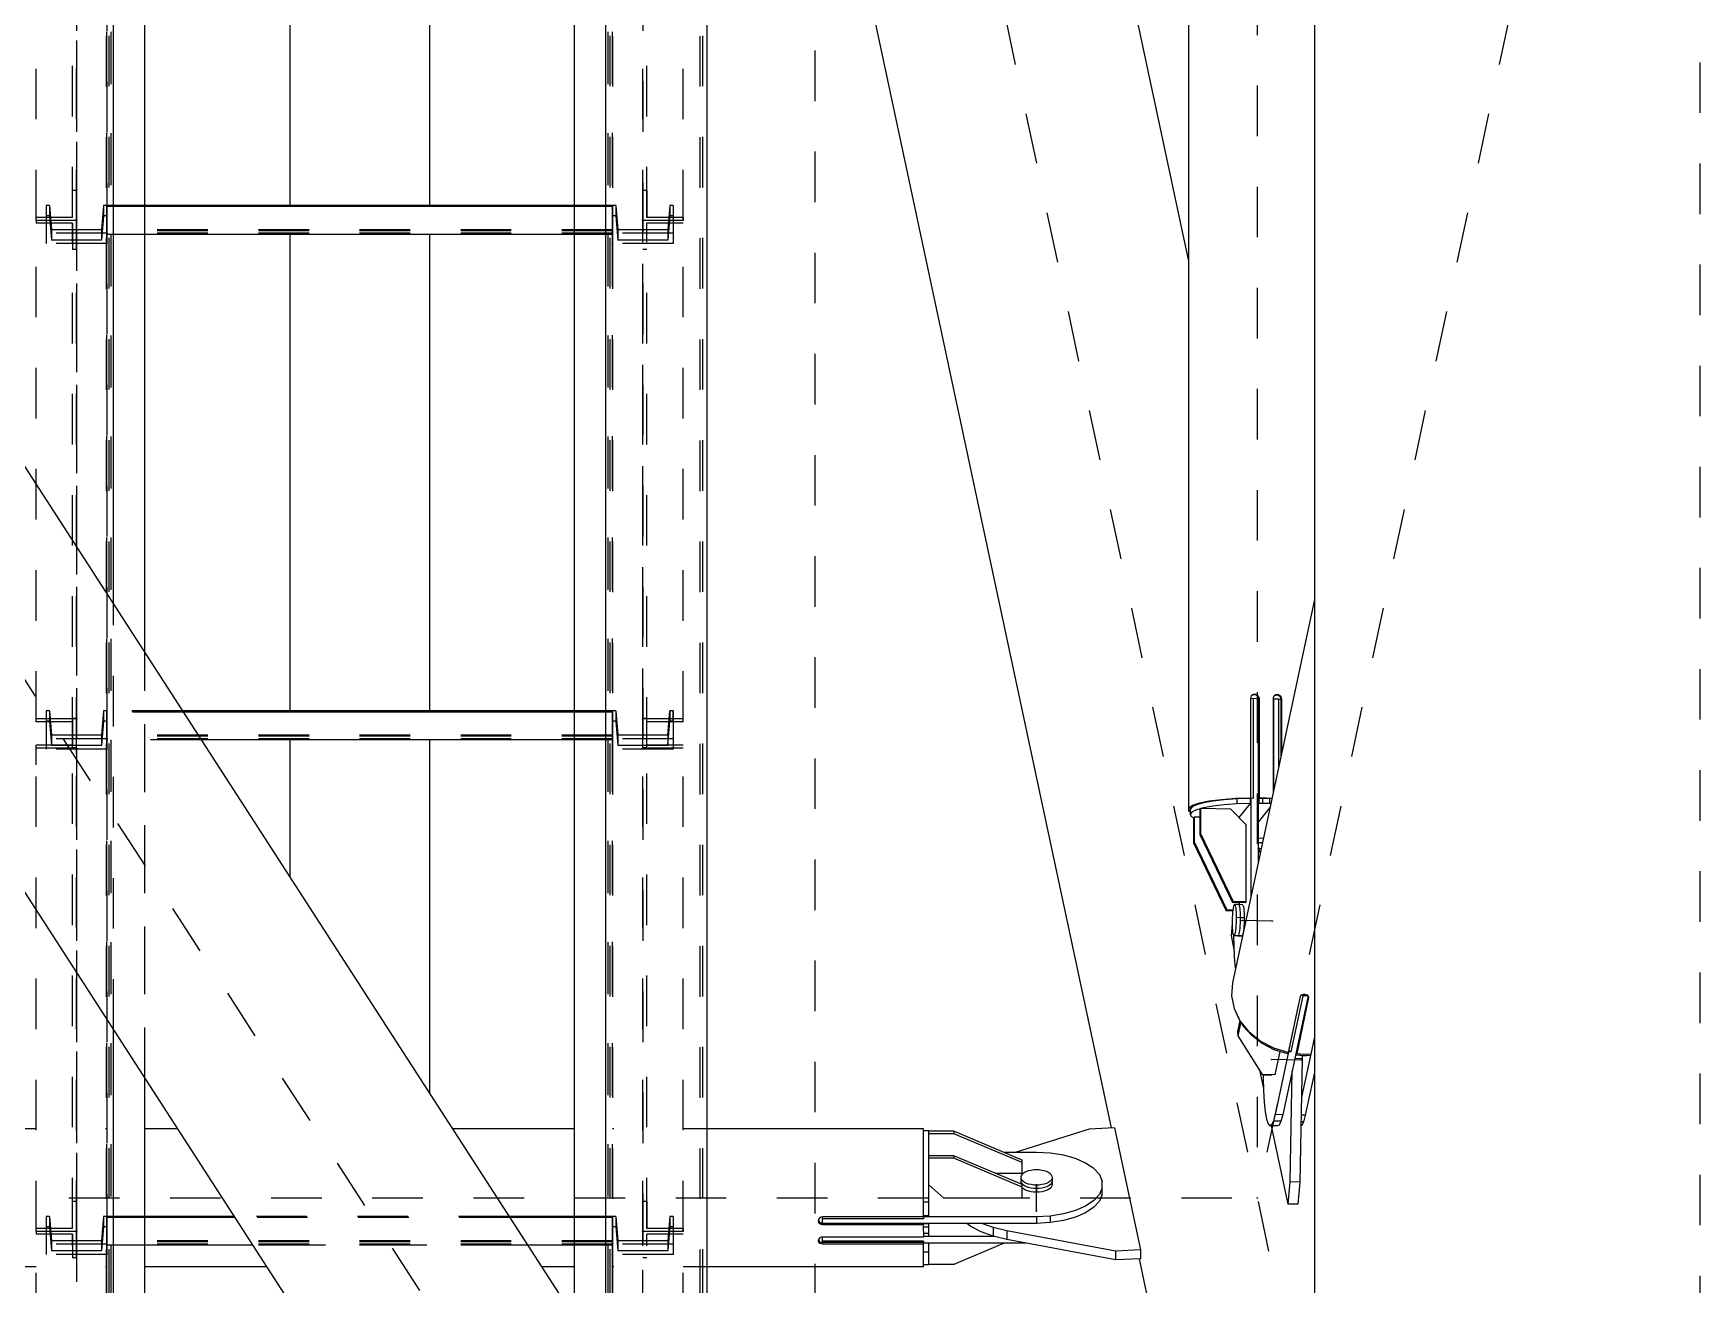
# Model space of a CAD drawing. Header units: millimetres. Extents: x 149919 to 150445, y 136651 to 136866.
# Drawn here: x 150262.218 to 150265.513, y 136811.703 to 136814.178 of the extents above; entities that cross this region are included whole.
import ezdxf

# ---------------------------------------------------------------- set-up
doc = ezdxf.new("R2010")
doc.units = ezdxf.units.MM
doc.header["$LTSCALE"] = 0.25
for name, pattern in [('CENTER', [50.8, 31.75, -6.35, 6.35, -6.35]), ('XKITLINE00', [0]), ('XKITLINE02', [4, 2, -2]), ('XKITLINE03', [6, 3, -1, 1, -1])]:
    doc.linetypes.add(name, pattern=pattern)

# ---------------------------------------------------------------- blocks, each defined once
blk = doc.blocks.new('çatıı')
at = {"color": 8, "linetype": 'CENTER'}
for p, q in [((12370, 17654.86), (12370, 16010.75)), ((12282.5, 16970.27), (12282.5, 16150.27)), ((12195, 16877.2), (12195, 15209.12)), ((11840, 16560.27), (12370, 15740.27)), ((12195, 16560.27), (12370, 15740.27)), ((12370, 16560.27), (12282.5, 16150.27)), ((12285.47, 16205.01), (12279.52, 16205.14)), ((12291.29, 16177.48), (12285.34, 16177.61)), ((11927.5, 16150.27), (12282.5, 16150.27)), ((12238.83, 16147.65), (12238.83, 16152.9))]:
    blk.add_line(p, q, dxfattribs=at)
at = {"color": 1, "linetype": 'XKITLINE03'}
for p, q in [((12049.01, 17151.1), (12049.01, 16086.72)), ((12055.02, 17151.06), (12054.99, 16090.89)), ((12154.99, 16090.89), (12154.99, 17151.06)), ((12160.99, 17151.1), (12160.99, 16086.72)), ((12049.01, 16439.16), (12049.01, 16343.59)), ((12160.99, 16343.59), (12160.99, 16439.16)), ((12049.01, 16343.59), (12049.01, 16245)), ((12160.99, 16245), (12160.99, 16343.59)), ((12055.01, 16339.02), (12055.01, 16341.06)), ((12154.99, 16340.84), (12055.01, 16340.84)), ((12154.99, 16341.06), (12154.99, 16339.02)), ((12049.01, 16239.19), (12049.01, 16143.63)), ((12055.01, 16239.04), (12055.01, 16241.08)), ((12154.99, 16240.86), (12055.01, 16240.86)), ((12154.99, 16241.08), (12154.99, 16239.04)), ((12160.99, 16143.63), (12160.99, 16239.19)), ((12049.01, 16143.63), (12049.01, 16026)), ((12160.99, 16026), (12160.99, 16143.63)), ((12055.01, 16139.06), (12055.01, 16141.1)), ((12154.99, 16140.88), (12055.01, 16140.88)), ((12154.99, 16141.1), (12154.99, 16139.06))]:
    blk.add_line(p, q, dxfattribs=at)
at = {"color": 116, "linetype": 'XKITLINE02', "true_color": 0x136734}
for p, q in [((12054.93, 16090.06), (12054.93, 17150.18)), ((12054.99, 16090.89), (12055.02, 17151.06)), ((12055, 16090.52), (12055.03, 17150.7)), ((12055.46, 16090.12), (12055.46, 17150.24)), ((12055.84, 16090.86), (12055.87, 17151.04)), ((12055.85, 16090.55), (12055.88, 17150.73)), ((12062.49, 16090.89), (12062.52, 17151.06)), ((12062.49, 16090.87), (12062.52, 17150.72)), ((12062.5, 16090.54), (12062.53, 17150.72)), ((12147.49, 16090.87), (12147.49, 17150.72)), ((12154.14, 16090.86), (12154.14, 17151.04)), ((12154.14, 16090.55), (12154.14, 17150.72)), ((12154.54, 16090.12), (12154.54, 17150.24)), ((12154.99, 16090.89), (12154.99, 17151.06)), ((12154.99, 16090.52), (12154.99, 17150.7)), ((12155.07, 16090.06), (12155.07, 17150.18)), ((12172.31, 16090.06), (12172.31, 17150.18)), ((12172.84, 16090.12), (12172.84, 17150.24)), ((12048.21, 16344.18), (12048.21, 16445.06)), ((12049.01, 16343.59), (12049.01, 16445.06)), ((12160.99, 16343.59), (12160.99, 16445.06)), ((12161.79, 16344.18), (12161.79, 16445.06)), ((12041.01, 16343.59), (12041.01, 16439.75)), ((12168.99, 16343.59), (12168.99, 16439.75)), ((12049.01, 16349.5), (12048.21, 16349.5)), ((12160.99, 16349.5), (12160.99, 16343.59)), ((12161.79, 16349.5), (12160.99, 16349.5)), ((12161.79, 16349.5), (12161.79, 16344.18)), ((12043.01, 16346.56), (12043.01, 16344.52)), ((12043.69, 16346.56), (12043.01, 16346.56)), ((12043.01, 16346.56), (12043.01, 16341.06)), ((12043.69, 16344.52), (12043.01, 16344.52)), ((12043.01, 16344.52), (12043.01, 16339.02)), ((12043.69, 16346.56), (12043.69, 16344.52)), ((12043.69, 16346.56), (12044.07, 16341.76)), ((12043.69, 16344.52), (12044.07, 16339.72)), ((12054.33, 16346.56), (12053.95, 16341.76)), ((12054.33, 16344.52), (12053.95, 16339.72)), ((12054.33, 16346.56), (12054.33, 16344.52)), ((12055.01, 16346.56), (12054.33, 16346.56)), ((12055.01, 16344.52), (12054.33, 16344.52)), ((12062.5, 16346.56), (12055.01, 16346.56)), ((12055.01, 16340.84), (12055.01, 16346.56)), ((12055.01, 16346.56), (12055.01, 16344.52)), ((12055.01, 16346.56), (12055.01, 16341.06)), ((12062.5, 16346.55), (12055.01, 16346.55)), ((12062.5, 16346.35), (12055.01, 16346.35)), ((12062.5, 16346.34), (12055.01, 16346.34)), ((12055.01, 16344.52), (12055.01, 16339.02)), ((12154.99, 16346.56), (12147.49, 16346.56)), ((12154.99, 16346.55), (12147.49, 16346.55)), ((12154.99, 16346.35), (12147.49, 16346.35)), ((12154.99, 16346.34), (12147.49, 16346.34)), ((12154.99, 16340.84), (12154.99, 16346.56)), ((12154.99, 16346.56), (12154.99, 16341.06)), ((12155.67, 16346.56), (12154.99, 16346.56)), ((12154.99, 16346.56), (12154.99, 16344.52)), ((12154.99, 16344.52), (12154.99, 16339.02)), ((12155.67, 16344.52), (12154.99, 16344.52)), ((12155.67, 16346.56), (12156.05, 16341.76)), ((12155.67, 16346.56), (12155.67, 16344.52)), ((12155.67, 16344.52), (12156.05, 16339.72)), ((12166.31, 16346.56), (12165.93, 16341.76)), ((12166.31, 16344.52), (12165.93, 16339.72)), ((12166.99, 16346.56), (12166.31, 16346.56)), ((12166.31, 16346.56), (12166.31, 16344.52)), ((12166.99, 16344.52), (12166.31, 16344.52)), ((12166.99, 16346.56), (12166.99, 16341.06)), ((12166.99, 16346.56), (12166.99, 16344.52)), ((12166.99, 16344.52), (12166.99, 16339.02)), ((12048.21, 16344.18), (12041.01, 16344.18)), ((12041.01, 16343.59), (12041.01, 16343.02)), ((12049.01, 16343.59), (12041.01, 16343.59)), ((12041.01, 16244.43), (12041.01, 16343.59)), ((12049.01, 16343.59), (12041.01, 16343.59)), ((12048.21, 16343.02), (12041.01, 16343.02)), ((12044.07, 16341.76), (12044.07, 16339.72)), ((12053.95, 16341.76), (12044.07, 16341.76)), ((12048.21, 16343.02), (12048.21, 16337.87)), ((12048.21, 16239.28), (12048.21, 16343.02)), ((12049.01, 16337.87), (12049.01, 16343.59)), ((12049.01, 16239.28), (12049.01, 16341.5)), ((12053.95, 16341.76), (12053.95, 16339.72)), ((12154.99, 16341.74), (12055.01, 16341.74)), ((12154.99, 16341.56), (12055.01, 16341.56)), ((12165.93, 16341.76), (12156.05, 16341.76)), ((12156.05, 16341.76), (12156.05, 16339.72)), ((12160.99, 16239.28), (12160.99, 16343.59)), ((12168.99, 16343.59), (12160.99, 16343.59)), ((12168.99, 16343.59), (12160.99, 16343.59)), ((12168.99, 16344.18), (12161.79, 16344.18)), ((12161.79, 16239.28), (12161.79, 16343.02)), ((12168.99, 16343.02), (12161.79, 16343.02)), ((12165.93, 16341.76), (12165.93, 16339.72)), ((12168.99, 16344.18), (12168.99, 16343.59)), ((12168.99, 16244.43), (12168.99, 16343.59)), ((12043.01, 16341.06), (12043.01, 16339.02)), ((12055.01, 16341.06), (12043.01, 16341.06)), ((12055.01, 16339.02), (12043.01, 16339.02)), ((12053.95, 16339.72), (12044.07, 16339.72)), ((12154.99, 16341.06), (12055.01, 16341.06)), ((12055.01, 16341.06), (12055.01, 16339.02)), ((12062.5, 16340.84), (12055.01, 16340.84)), ((12154.99, 16340.84), (12147.49, 16340.84)), ((12166.99, 16341.06), (12154.99, 16341.06)), ((12154.99, 16341.06), (12154.99, 16339.02)), ((12166.99, 16339.02), (12154.99, 16339.02)), ((12165.93, 16339.72), (12156.05, 16339.72)), ((12166.99, 16341.06), (12166.99, 16339.02)), ((12049.01, 16337.87), (12048.21, 16337.87)), ((12161.79, 16337.87), (12160.99, 16337.87)), ((12056.31, 16183.52), (12056.31, 16267.68)), ((12062.5, 16173.95), (12062.5, 16258.1)), ((12043.01, 16246.58), (12043.01, 16244.54)), ((12043.69, 16246.58), (12043.01, 16246.58)), ((12043.01, 16246.58), (12043.01, 16241.08)), ((12043.69, 16246.58), (12043.69, 16244.54)), ((12043.69, 16246.58), (12044.07, 16241.78)), ((12054.33, 16246.58), (12053.95, 16241.78)), ((12054.33, 16246.58), (12054.33, 16244.54)), ((12055.01, 16246.58), (12054.33, 16246.58)), ((12069.95, 16246.58), (12055.01, 16246.58)), ((12055.01, 16240.86), (12055.01, 16246.58)), ((12055.01, 16246.58), (12055.01, 16244.54)), ((12055.01, 16246.58), (12055.01, 16241.08)), ((12069.96, 16246.56), (12055.01, 16246.56)), ((12070.08, 16246.37), (12055.01, 16246.37)), ((12070.09, 16246.36), (12055.01, 16246.36)), ((12154.99, 16246.58), (12147.49, 16246.58)), ((12154.99, 16246.56), (12147.49, 16246.56)), ((12154.99, 16246.37), (12147.49, 16246.37)), ((12154.99, 16246.36), (12147.49, 16246.36)), ((12154.99, 16240.86), (12154.99, 16246.58)), ((12154.99, 16246.58), (12154.99, 16241.08)), ((12155.67, 16246.58), (12154.99, 16246.58)), ((12154.99, 16246.58), (12154.99, 16244.54)), ((12155.67, 16246.58), (12156.05, 16241.78)), ((12155.67, 16246.58), (12155.67, 16244.54)), ((12165.93, 16241.78), (12166.31, 16246.58)), ((12166.99, 16246.58), (12166.31, 16246.58)), ((12166.31, 16246.58), (12166.31, 16244.54)), ((12166.99, 16246.58), (12166.99, 16241.08)), ((12166.99, 16244.43), (12166.99, 16246.58)), ((12049.01, 16245), (12041.01, 16245)), ((12048.21, 16244.43), (12041.01, 16244.43)), ((12043.69, 16244.54), (12043.01, 16244.54)), ((12043.01, 16244.54), (12043.01, 16239.04)), ((12043.69, 16244.54), (12044.07, 16239.74)), ((12049.01, 16245.09), (12048.21, 16245.09)), ((12048.21, 16245.09), (12048.21, 16239.78)), ((12048.21, 16144.22), (12048.21, 16245.09)), ((12049.01, 16237.99), (12049.01, 16245.09)), ((12049.01, 16143.63), (12049.01, 16245.09)), ((12054.33, 16244.54), (12053.95, 16239.74)), ((12055.01, 16244.54), (12054.33, 16244.54)), ((12055.01, 16244.54), (12055.01, 16239.04)), ((12154.99, 16244.54), (12154.99, 16239.04)), ((12155.67, 16244.54), (12154.99, 16244.54)), ((12155.67, 16244.54), (12156.05, 16239.74)), ((12160.99, 16143.63), (12160.99, 16245.09)), ((12161.79, 16245.09), (12160.99, 16245.09)), ((12168.99, 16245), (12160.99, 16245)), ((12161.79, 16144.22), (12161.79, 16245.09)), ((12168.99, 16244.43), (12161.79, 16244.43)), ((12165.93, 16239.74), (12166.31, 16244.54)), ((12166.99, 16244.54), (12166.31, 16244.54)), ((12166.99, 16244.43), (12166.99, 16239.04)), ((12048.21, 16239.78), (12041.01, 16239.78)), ((12041.01, 16235.9), (12041.01, 16239.78)), ((12041.01, 16143.63), (12041.01, 16239.78)), ((12049.01, 16239.19), (12041.01, 16239.19)), ((12043.01, 16241.08), (12043.01, 16239.04)), ((12055.01, 16241.08), (12043.01, 16241.08)), ((12044.07, 16241.78), (12044.07, 16239.74)), ((12053.95, 16241.78), (12044.07, 16241.78)), ((12053.95, 16239.74), (12044.07, 16239.74)), ((12049.01, 16239.28), (12048.21, 16239.28)), ((12053.95, 16241.78), (12053.95, 16239.74)), ((12154.99, 16241.76), (12055.01, 16241.76)), ((12154.99, 16241.58), (12055.01, 16241.58)), ((12154.99, 16241.08), (12055.01, 16241.08)), ((12055.01, 16241.08), (12055.01, 16239.04)), ((12073.65, 16240.86), (12055.01, 16240.86)), ((12154.99, 16240.86), (12147.49, 16240.86)), ((12166.99, 16241.08), (12154.99, 16241.08)), ((12154.99, 16241.08), (12154.99, 16239.04)), ((12165.93, 16241.78), (12156.05, 16241.78)), ((12156.05, 16241.78), (12156.05, 16239.74)), ((12165.93, 16239.74), (12156.05, 16239.74)), ((12161.79, 16239.28), (12160.99, 16239.28)), ((12168.99, 16239.19), (12160.99, 16239.19)), ((12168.99, 16239.78), (12161.79, 16239.78)), ((12165.93, 16241.78), (12165.93, 16239.74)), ((12166.99, 16241.08), (12166.99, 16239.04)), ((12168.99, 16143.63), (12168.99, 16239.78)), ((12055.01, 16239.04), (12043.01, 16239.04)), ((12166.99, 16239.04), (12154.99, 16239.04)), ((12049.01, 16149.53), (12048.21, 16149.53)), ((12160.99, 16149.53), (12160.99, 16143.63)), ((12161.79, 16149.53), (12160.99, 16149.53)), ((12161.79, 16149.53), (12161.79, 16144.22)), ((12048.21, 16144.22), (12041.01, 16144.22)), ((12041.01, 16143.63), (12041.01, 16143.1)), ((12049.01, 16143.63), (12041.01, 16143.63)), ((12041.01, 16025.47), (12041.01, 16143.63)), ((12049.01, 16143.63), (12041.01, 16143.63)), ((12043.01, 16146.6), (12043.01, 16144.55)), ((12043.69, 16146.6), (12043.01, 16146.6)), ((12043.01, 16146.6), (12043.01, 16141.1)), ((12043.69, 16144.55), (12043.01, 16144.55)), ((12043.01, 16144.55), (12043.01, 16139.06)), ((12043.69, 16146.6), (12043.69, 16144.55)), ((12043.69, 16146.6), (12044.07, 16141.8)), ((12043.69, 16144.55), (12044.07, 16139.76)), ((12049.01, 16138.38), (12049.01, 16143.63)), ((12054.33, 16146.6), (12053.95, 16141.8)), ((12054.33, 16144.55), (12053.95, 16139.76)), ((12054.33, 16146.6), (12054.33, 16144.55)), ((12055.01, 16146.6), (12054.33, 16146.6)), ((12055.01, 16144.55), (12054.33, 16144.55)), ((12055.01, 16146.6), (12055.01, 16144.55)), ((12055.01, 16146.6), (12055.01, 16141.1)), ((12062.5, 16146.59), (12055.01, 16146.59)), ((12055.01, 16140.88), (12055.01, 16146.59)), ((12062.5, 16146.58), (12055.01, 16146.58)), ((12062.5, 16146.39), (12055.01, 16146.39)), ((12062.5, 16146.37), (12055.01, 16146.37)), ((12055.01, 16144.55), (12055.01, 16139.06)), ((12134.57, 16146.59), (12080.18, 16146.59)), ((12134.58, 16146.58), (12080.18, 16146.58)), ((12134.71, 16146.39), (12080.31, 16146.39)), ((12134.71, 16146.37), (12080.32, 16146.37)), ((12154.99, 16146.59), (12147.49, 16146.59)), ((12154.99, 16146.58), (12147.49, 16146.58)), ((12154.99, 16146.39), (12147.49, 16146.39)), ((12154.99, 16146.37), (12147.49, 16146.37)), ((12154.99, 16146.6), (12154.99, 16141.1)), ((12155.67, 16146.6), (12154.99, 16146.6)), ((12154.99, 16146.6), (12154.99, 16144.55)), ((12154.99, 16140.88), (12154.99, 16146.59)), ((12154.99, 16144.55), (12154.99, 16139.06)), ((12155.67, 16144.55), (12154.99, 16144.55)), ((12155.67, 16146.6), (12156.05, 16141.8)), ((12155.67, 16146.6), (12155.67, 16144.55)), ((12155.67, 16144.55), (12156.05, 16139.76)), ((12160.99, 16020.76), (12160.99, 16143.63)), ((12168.99, 16143.63), (12160.99, 16143.63)), ((12168.99, 16143.63), (12160.99, 16143.63)), ((12168.99, 16144.22), (12161.79, 16144.22)), ((12166.31, 16146.6), (12165.93, 16141.8)), ((12166.31, 16144.55), (12165.93, 16139.76)), ((12166.99, 16146.6), (12166.31, 16146.6)), ((12166.31, 16146.6), (12166.31, 16144.55)), ((12166.99, 16144.55), (12166.31, 16144.55)), ((12166.99, 16146.6), (12166.99, 16141.1)), ((12166.99, 16146.6), (12166.99, 16144.55)), ((12166.99, 16144.55), (12166.99, 16139.06)), ((12168.99, 16144.22), (12168.99, 16143.63)), ((12168.99, 16025.47), (12168.99, 16143.63)), ((12048.21, 16143.1), (12041.01, 16143.1)), ((12043.01, 16141.1), (12043.01, 16139.06)), ((12055.01, 16141.1), (12043.01, 16141.1)), ((12044.07, 16141.8), (12044.07, 16139.76)), ((12053.95, 16141.8), (12044.07, 16141.8)), ((12048.21, 16143.1), (12048.21, 16138.38)), ((12048.21, 16020.76), (12048.21, 16143.1)), ((12049.01, 16020.76), (12049.01, 16141.54)), ((12053.95, 16141.8), (12053.95, 16139.76)), ((12154.99, 16141.77), (12055.01, 16141.77)), ((12154.99, 16141.59), (12055.01, 16141.59)), ((12055.01, 16141.1), (12055.01, 16139.06)), ((12154.99, 16141.09), (12055.01, 16141.09)), ((12062.5, 16140.88), (12055.01, 16140.88)), ((12138.27, 16140.88), (12083.87, 16140.88)), ((12154.99, 16140.88), (12147.49, 16140.88)), ((12166.99, 16141.1), (12154.99, 16141.1)), ((12154.99, 16141.1), (12154.99, 16139.06)), ((12165.93, 16141.8), (12156.05, 16141.8)), ((12156.05, 16141.8), (12156.05, 16139.76)), ((12161.79, 16020.76), (12161.79, 16143.1)), ((12168.99, 16143.1), (12161.79, 16143.1)), ((12165.93, 16141.8), (12165.93, 16139.76)), ((12166.99, 16141.1), (12166.99, 16139.06)), ((12055.01, 16139.06), (12043.01, 16139.06)), ((12053.95, 16139.76), (12044.07, 16139.76)), ((12049.01, 16138.38), (12048.21, 16138.38)), ((12166.99, 16139.06), (12154.99, 16139.06)), ((12165.93, 16139.76), (12156.05, 16139.76)), ((12161.79, 16138.38), (12160.99, 16138.38))]:
    blk.add_line(p, q, dxfattribs=at)
at = {"color": 7, "linetype": 'XKITLINE00'}
for p, q in [((12056.31, 16267.68), (12056.31, 16537.43)), ((12062.5, 16258.1), (12062.51, 16537.43)), ((12147.49, 16126.61), (12147.49, 16537.43)), ((12153.69, 16117.02), (12153.69, 16537.43)), ((12173.69, 16090.05), (12173.69, 16537.43)), ((12147.49, 16346.56), (12062.5, 16346.56)), ((12147.49, 16346.55), (12062.5, 16346.55)), ((12147.49, 16346.35), (12062.5, 16346.35)), ((12147.49, 16346.34), (12062.5, 16346.34)), ((12147.49, 16340.84), (12062.5, 16340.84)), ((12147.49, 16246.58), (12069.95, 16246.58)), ((12147.49, 16246.56), (12069.96, 16246.56)), ((12147.49, 16246.37), (12070.08, 16246.37)), ((12147.49, 16246.36), (12070.09, 16246.36)), ((12147.49, 16240.86), (12073.65, 16240.86)), ((12056.31, 16090.05), (12056.31, 16183.52)), ((12062.5, 16090.52), (12062.5, 16173.95)), ((12080.18, 16146.59), (12062.5, 16146.59)), ((12080.18, 16146.58), (12062.5, 16146.58)), ((12080.31, 16146.39), (12062.5, 16146.39)), ((12080.32, 16146.37), (12062.5, 16146.37)), ((12147.49, 16146.59), (12134.57, 16146.59)), ((12147.49, 16146.58), (12134.58, 16146.58)), ((12147.49, 16146.39), (12134.71, 16146.39)), ((12147.49, 16146.37), (12134.71, 16146.37)), ((12083.87, 16140.88), (12062.5, 16140.88)), ((12147.49, 16140.88), (12138.27, 16140.88))]:
    blk.add_line(p, q, dxfattribs=at)
at = {"color": 8, "linetype": 'XKITLINE00'}
for p, q in [((12268.91, 16527.97), (12268.91, 16226.85)), ((12293.8, 16524.48), (12293.8, 16010.75)), ((12236.1, 16489.2), (12268.91, 16335.51)), ((12186.93, 16476.53), (12253.6, 16164.09)), ((12091.2, 16440.83), (12091.2, 16346.56)), ((12118.8, 16440.83), (12118.8, 16346.56)), ((11986.23, 16376.1), (12262.38, 15948.85)), ((11947.78, 16351.44), (12223.93, 15924.18)), ((12091.2, 16340.84), (12091.2, 16246.58)), ((12118.8, 16340.84), (12118.8, 16246.58)), ((12293.8, 16268.62), (12277.61, 16192.77)), ((12281.22, 16249.31), (12281.15, 16249.05)), ((12281.15, 16249.05), (12281.15, 16229.34)), ((12281.19, 16248.98), (12281.15, 16248.92)), ((12281.68, 16249.01), (12281.19, 16248.98)), ((12281.19, 16248.98), (12281.19, 16229.26)), ((12281.32, 16249.55), (12281.22, 16249.31)), ((12281.43, 16249.63), (12281.3, 16249.51)), ((12281.51, 16249.73), (12281.32, 16249.55)), ((12281.67, 16249.75), (12281.43, 16249.63)), ((12281.75, 16249.85), (12281.51, 16249.73)), ((12281.93, 16249.79), (12281.67, 16249.75)), ((12281.68, 16249.01), (12281.68, 16229.29)), ((12282.71, 16248.99), (12281.68, 16249.01)), ((12282.01, 16249.89), (12281.75, 16249.85)), ((12282.2, 16249.75), (12281.93, 16249.79)), ((12282.27, 16249.85), (12282.01, 16249.89)), ((12282.43, 16249.63), (12282.2, 16249.75)), ((12282.51, 16249.73), (12282.27, 16249.85)), ((12282.62, 16249.44), (12282.43, 16249.63)), ((12282.7, 16249.54), (12282.51, 16249.73)), ((12282.62, 16249.44), (12282.75, 16249.21)), ((12282.7, 16249.54), (12282.82, 16249.31)), ((12282.71, 16248.99), (12282.71, 16216.7)), ((12282.82, 16249.31), (12282.75, 16249.21)), ((12282.75, 16249.21), (12282.79, 16248.95)), ((12282.87, 16249.05), (12282.79, 16248.95)), ((12282.79, 16248.95), (12282.79, 16229.23)), ((12282.82, 16249.31), (12282.87, 16249.05)), ((12282.87, 16249.05), (12282.87, 16229.33)), ((12285.68, 16249.25), (12285.64, 16248.99)), ((12285.64, 16248.99), (12285.64, 16230.42)), ((12285.8, 16249.48), (12285.68, 16249.25)), ((12285.91, 16249.55), (12285.78, 16249.43)), ((12285.98, 16249.65), (12285.8, 16249.48)), ((12286.14, 16249.66), (12285.91, 16249.55)), ((12286.21, 16249.76), (12285.98, 16249.65)), ((12286.39, 16249.69), (12286.14, 16249.66)), ((12286.47, 16249.79), (12286.21, 16249.76)), ((12286.65, 16249.64), (12286.39, 16249.69)), ((12286.73, 16249.74), (12286.47, 16249.79)), ((12286.88, 16249.51), (12286.65, 16249.64)), ((12286.96, 16249.61), (12286.73, 16249.74)), ((12286.88, 16249.51), (12287.03, 16249.35)), ((12286.96, 16249.61), (12287.12, 16249.44)), ((12287.03, 16249.35), (12287.06, 16249.32)), ((12287.06, 16249.32), (12287.18, 16249.08)), ((12287.14, 16249.42), (12287.24, 16249.18)), ((12287.18, 16249.08), (12287.22, 16248.81)), ((12287.24, 16249.18), (12287.3, 16248.92)), ((12285.69, 16248.92), (12285.64, 16248.86)), ((12286.73, 16248.9), (12285.69, 16248.92)), ((12285.69, 16248.92), (12285.69, 16230.64)), ((12286.73, 16248.9), (12286.73, 16235.51)), ((12287.14, 16248.85), (12286.73, 16248.9)), ((12287.14, 16248.85), (12287.14, 16237.45)), ((12287.3, 16248.92), (12287.22, 16248.81)), ((12287.22, 16248.81), (12287.22, 16237.8)), ((12287.3, 16248.92), (12287.3, 16238.19)), ((12282.79, 16245.4), (12282.71, 16245.36)), ((12282.79, 16245.22), (12282.71, 16245.13)), ((12282.79, 16245.31), (12282.72, 16245.3)), ((12091.2, 16240.86), (12091.2, 16213.71)), ((12118.8, 16240.86), (12118.8, 16171)), ((12278.23, 16229.23), (12275.45, 16229.02)), ((12278.44, 16229.17), (12275.96, 16228.99)), ((12281.15, 16229.34), (12278.23, 16229.23)), ((12281.1, 16229.27), (12278.44, 16229.17)), ((12278.44, 16229.17), (12278.44, 16228.19)), ((12281.15, 16229.34), (12281.1, 16229.27)), ((12281.1, 16229.27), (12281.1, 16228.28)), ((12281.23, 16229.3), (12281.19, 16229.26)), ((12281.68, 16229.29), (12281.23, 16229.3)), ((12281.23, 16229.3), (12281.23, 16209.73)), ((12282.82, 16229.28), (12282.71, 16229.14)), ((12282.87, 16229.33), (12282.79, 16229.23)), ((12282.82, 16229.28), (12282.82, 16228.29)), ((12283.52, 16229.27), (12282.82, 16229.28)), ((12284.27, 16229.33), (12282.87, 16229.33)), ((12283.52, 16229.27), (12283.52, 16228.29)), ((12284.22, 16229.26), (12283.52, 16229.27)), ((12284.91, 16229.24), (12284.22, 16229.26)), ((12285.4, 16229.28), (12284.27, 16229.33)), ((12284.91, 16229.24), (12284.91, 16228.26)), ((12285.39, 16229.23), (12284.91, 16229.24)), ((12268.96, 16227.36), (12268.91, 16226.85)), ((12269.25, 16226.57), (12268.91, 16226.85)), ((12269.7, 16227.86), (12268.96, 16227.36)), ((12269.6, 16227.58), (12269.25, 16227.12)), ((12269.25, 16227.12), (12269.25, 16226.14)), ((12269.6, 16226.59), (12269.25, 16226.14)), ((12269.25, 16226.14), (12269.45, 16225.68)), ((12270.5, 16228), (12269.6, 16227.58)), ((12270.5, 16227.02), (12269.6, 16226.59)), ((12271.07, 16228.31), (12269.7, 16227.86)), ((12271.9, 16228.39), (12270.5, 16228)), ((12271.31, 16227.24), (12270.5, 16227.02)), ((12273.02, 16228.71), (12271.07, 16228.31)), ((12271.31, 16227.25), (12271.18, 16227.09)), ((12271.18, 16227.09), (12271.18, 16222.16)), ((12271.31, 16227.25), (12271.31, 16222.32)), ((12277.26, 16227.12), (12271.31, 16227.25)), ((12271.9, 16227.41), (12271.33, 16227.25)), ((12273.74, 16228.73), (12271.9, 16228.39)), ((12273.74, 16227.74), (12271.9, 16227.41)), ((12275.45, 16229.02), (12273.02, 16228.71)), ((12275.96, 16228.99), (12273.74, 16228.73)), ((12275.96, 16228.01), (12273.74, 16227.74)), ((12278.44, 16228.19), (12275.96, 16228.01)), ((12277.26, 16227.12), (12280.24, 16224.1)), ((12281.1, 16228.28), (12278.44, 16228.19)), ((12281.1, 16228.28), (12278.89, 16225.47)), ((12282.82, 16228.29), (12282.71, 16228.16)), ((12285.02, 16227.49), (12282.71, 16224.56)), ((12283.52, 16228.29), (12282.82, 16228.29)), ((12284.22, 16228.28), (12283.52, 16228.29)), ((12284.91, 16228.26), (12284.22, 16228.28)), ((12285.18, 16228.25), (12284.91, 16228.26)), ((12269.89, 16225.43), (12269.45, 16225.68)), ((12270.01, 16225.59), (12269.88, 16225.42)), ((12269.88, 16225.42), (12269.88, 16220.5)), ((12270.01, 16225.59), (12270.01, 16220.66)), ((12271.18, 16225.56), (12270.01, 16225.59)), ((12280.24, 16224.1), (12280.24, 16208.82)), ((12270.01, 16220.66), (12269.88, 16220.5)), ((12269.88, 16220.5), (12276.33, 16207.04)), ((12270.01, 16220.66), (12276.46, 16207.21)), ((12271.31, 16222.32), (12271.18, 16222.16)), ((12271.18, 16222.16), (12277.63, 16208.7)), ((12271.31, 16222.32), (12277.76, 16208.87)), ((12283.71, 16221.36), (12282.71, 16221.38)), ((12283.52, 16220.47), (12282.71, 16220.49)), ((12282.71, 16219.74), (12282.82, 16219.34)), ((12283.28, 16219.33), (12282.82, 16219.34)), ((12282.82, 16219.34), (12283.05, 16218.26)), ((12276.46, 16207.21), (12276.33, 16207.04)), ((12277.66, 16207.01), (12276.33, 16207.04)), ((12277.67, 16207.18), (12276.46, 16207.21)), ((12277.58, 16206.26), (12277.56, 16205.74)), ((12277.63, 16206.75), (12277.58, 16206.26)), ((12277.76, 16208.87), (12277.63, 16208.7)), ((12280.11, 16208.65), (12277.63, 16208.7)), ((12277.68, 16207.19), (12277.63, 16206.75)), ((12277.73, 16207.57), (12277.68, 16207.19)), ((12277.8, 16207.87), (12277.73, 16207.57)), ((12280.24, 16208.82), (12277.76, 16208.87)), ((12277.86, 16208.1), (12277.8, 16207.87)), ((12277.93, 16208.23), (12277.86, 16208.1)), ((12278, 16208.28), (12277.93, 16208.23)), ((12278.07, 16208.23), (12278, 16208.28)), ((12278.8, 16208.26), (12278, 16208.28)), ((12278.07, 16208.23), (12278.14, 16208.08)), ((12278.14, 16208.08), (12278.19, 16207.85)), ((12278.19, 16207.85), (12278.24, 16207.54)), ((12278.24, 16207.54), (12278.28, 16207.15)), ((12278.28, 16207.15), (12278.31, 16206.71)), ((12278.31, 16206.71), (12278.33, 16206.22)), ((12278.33, 16206.22), (12278.34, 16205.69)), ((12278.87, 16208.21), (12278.8, 16208.26)), ((12279.59, 16208.24), (12278.8, 16208.26)), ((12278.87, 16208.21), (12278.8, 16208.26)), ((12278.87, 16208.21), (12278.93, 16208.06)), ((12278.87, 16208.21), (12278.93, 16208.06)), ((12278.93, 16208.68), (12278.93, 16208.26)), ((12278.93, 16208.06), (12278.99, 16207.83)), ((12278.93, 16208.06), (12278.99, 16207.83)), ((12278.99, 16207.83), (12279.04, 16207.52)), ((12278.99, 16207.83), (12279.04, 16207.52)), ((12279.04, 16207.52), (12279.08, 16207.13)), ((12279.04, 16207.52), (12279.08, 16207.13)), ((12279.08, 16207.13), (12279.11, 16206.69)), ((12279.08, 16207.13), (12279.11, 16206.69)), ((12279.11, 16206.69), (12279.13, 16206.2)), ((12279.11, 16206.69), (12279.13, 16206.2)), ((12279.13, 16206.2), (12279.13, 16205.67)), ((12279.13, 16206.2), (12279.13, 16205.67)), ((12279.66, 16208.19), (12279.59, 16208.24)), ((12279.66, 16208.19), (12279.72, 16208.05)), ((12279.72, 16208.05), (12279.78, 16207.81)), ((12279.78, 16207.81), (12279.83, 16207.5)), ((12279.83, 16207.5), (12279.87, 16207.12)), ((12279.87, 16207.12), (12279.9, 16206.67)), ((12279.9, 16206.67), (12279.92, 16206.18)), ((12279.92, 16206.18), (12279.92, 16205.66)), ((12280.24, 16208.82), (12280.11, 16208.65)), ((12277.53, 16204.48), (12277.32, 16202.14)), ((12277.54, 16205.2), (12277.53, 16204.66)), ((12277.53, 16204.66), (12277.54, 16204.14)), ((12277.56, 16205.74), (12277.54, 16205.2)), ((12277.54, 16204.14), (12277.56, 16203.65)), ((12277.56, 16203.65), (12277.58, 16203.2)), ((12277.58, 16203.2), (12277.63, 16202.82)), ((12277.63, 16202.82), (12277.68, 16202.51)), ((12278.19, 16203.17), (12278.14, 16202.79)), ((12278.24, 16203.61), (12278.19, 16203.17)), ((12278.28, 16204.1), (12278.24, 16203.61)), ((12278.31, 16204.62), (12278.28, 16204.1)), ((12278.33, 16205.15), (12278.31, 16204.62)), ((12278.34, 16205.69), (12278.33, 16205.15)), ((12279.13, 16205.67), (12278.34, 16205.69)), ((12278.99, 16203.15), (12278.93, 16202.77)), ((12278.99, 16203.15), (12278.93, 16202.77)), ((12279.04, 16203.59), (12278.99, 16203.15)), ((12279.04, 16203.59), (12278.99, 16203.15)), ((12279.08, 16204.08), (12279.04, 16203.59)), ((12279.08, 16204.08), (12279.04, 16203.59)), ((12279.11, 16204.6), (12279.08, 16204.08)), ((12279.11, 16204.6), (12279.08, 16204.08)), ((12279.13, 16205.14), (12279.11, 16204.6)), ((12279.13, 16205.14), (12279.11, 16204.6)), ((12279.13, 16205.67), (12279.13, 16205.14)), ((12279.92, 16205.66), (12279.13, 16205.67)), ((12279.13, 16205.67), (12279.13, 16205.14)), ((12279.78, 16203.13), (12279.72, 16202.75)), ((12279.83, 16203.57), (12279.78, 16203.13)), ((12279.87, 16204.06), (12279.83, 16203.57)), ((12279.9, 16204.58), (12279.87, 16204.06)), ((12279.92, 16205.12), (12279.9, 16204.58)), ((12279.92, 16205.66), (12279.92, 16205.12)), ((12277.32, 16202.14), (12277.89, 16199.41)), ((12277.68, 16202.51), (12277.73, 16202.27)), ((12277.73, 16202.27), (12277.8, 16202.13)), ((12277.86, 16202.08), (12277.8, 16202.13)), ((12277.83, 16202.11), (12277.85, 16200.33)), ((12277.85, 16200.33), (12277.96, 16197.9)), ((12277.93, 16202.12), (12277.86, 16202.08)), ((12278.66, 16202.06), (12277.86, 16202.08)), ((12278, 16202.26), (12277.93, 16202.12)), ((12278.73, 16202.1), (12277.93, 16202.12)), ((12278.07, 16202.48), (12278, 16202.26)), ((12278.14, 16202.79), (12278.07, 16202.48)), ((12278.73, 16202.1), (12278.66, 16202.06)), ((12278.73, 16202.1), (12278.66, 16202.06)), ((12279.45, 16202.04), (12278.66, 16202.06)), ((12278.8, 16202.24), (12278.73, 16202.1)), ((12278.8, 16202.24), (12278.73, 16202.1)), ((12279.52, 16202.09), (12278.73, 16202.1)), ((12278.87, 16202.46), (12278.8, 16202.24)), ((12278.87, 16202.46), (12278.8, 16202.24)), ((12278.93, 16202.77), (12278.87, 16202.46)), ((12278.93, 16202.77), (12278.87, 16202.46)), ((12279.52, 16202.09), (12279.45, 16202.04)), ((12279.59, 16202.22), (12279.52, 16202.09)), ((12279.66, 16202.45), (12279.59, 16202.22)), ((12279.72, 16202.75), (12279.66, 16202.45)), ((12277.96, 16197.9), (12278.14, 16195.79)), ((12278.14, 16195.79), (12278.18, 16195.48)), ((12277.61, 16192.77), (12277.43, 16190.25)), ((12277.43, 16190.25), (12277.93, 16187.72)), ((12292.55, 16190.22), (12287.53, 16166.69)), ((12290.98, 16190.12), (12288.6, 16178.99)), ((12291.51, 16190.26), (12289.14, 16179.13)), ((12292.59, 16190.17), (12290.27, 16179.28)), ((12292.67, 16189.91), (12290.3, 16178.78)), ((12291.07, 16190.24), (12290.98, 16190.12)), ((12291.2, 16190.36), (12291.07, 16190.24)), ((12291.41, 16190.45), (12291.2, 16190.36)), ((12291.51, 16190.26), (12291.25, 16190.39)), ((12291.66, 16190.49), (12291.41, 16190.45)), ((12292.53, 16190.24), (12291.51, 16190.26)), ((12291.93, 16190.48), (12291.66, 16190.49)), ((12292.18, 16190.43), (12291.93, 16190.48)), ((12292.41, 16190.33), (12292.18, 16190.43)), ((12292.57, 16190.2), (12292.41, 16190.33)), ((12292.57, 16190.2), (12292.66, 16190.06)), ((12292.66, 16190.06), (12292.67, 16189.91)), ((12277.93, 16187.72), (12279.09, 16185.3)), ((12278.44, 16186.65), (12278.54, 16186.34)), ((12278.54, 16186.34), (12278.84, 16185.81)), ((12292.38, 16189.44), (12292.39, 16189.25)), ((12279.07, 16185.35), (12278.59, 16183.14)), ((12278.59, 16183.14), (12278.65, 16182.31)), ((12279.24, 16185.09), (12278.65, 16182.31)), ((12279.09, 16185.3), (12280.84, 16183.12)), ((12279.27, 16185.07), (12279.75, 16184.24)), ((12279.75, 16184.24), (12281.42, 16182.37)), ((12283.1, 16181.27), (12280.84, 16183.12)), ((12278.65, 16182.31), (12283.49, 16174.65)), ((12283.49, 16180.79), (12281.42, 16182.37)), ((12285.75, 16179.87), (12283.1, 16181.27)), ((12285.87, 16179.57), (12283.49, 16180.79)), ((12288.6, 16178.99), (12285.75, 16179.87)), ((12285.92, 16179.81), (12285.87, 16179.57)), ((12293.8, 16182.1), (12293.07, 16178.72)), ((12288.46, 16178.77), (12285.87, 16179.57)), ((12286.96, 16179.23), (12285.97, 16174.6)), ((12288.69, 16179.14), (12286.04, 16166.73)), ((12288.51, 16179.01), (12288.46, 16178.77)), ((12289.14, 16179.13), (12288.68, 16179.35)), ((12288.68, 16179.34), (12288.69, 16179.14)), ((12289.14, 16179.13), (12288.69, 16179.14)), ((12291.41, 16177.79), (12289.9, 16177.83)), ((12290.13, 16178.9), (12290.16, 16178.48)), ((12290.28, 16179.04), (12290.16, 16178.48)), ((12290.86, 16178.42), (12290.16, 16178.48)), ((12290.25, 16179.46), (12290.28, 16179.04)), ((12290.27, 16179.28), (12290.3, 16178.78)), ((12291.69, 16178.62), (12290.3, 16178.78)), ((12290.92, 16178.71), (12290.86, 16178.42)), ((12291.55, 16178.39), (12290.86, 16178.42)), ((12291.41, 16177.79), (12290.93, 16153.36)), ((12293.08, 16178.72), (12291.26, 16170.16)), ((12291.41, 16178.4), (12291.41, 16177.79)), ((12292.25, 16178.39), (12291.55, 16178.39)), ((12293.07, 16178.72), (12291.69, 16178.62)), ((12292.31, 16178.66), (12292.25, 16178.39)), ((12292.94, 16178.42), (12292.25, 16178.39)), ((12293, 16178.71), (12292.94, 16178.42)), ((12282.94, 16175.51), (12283.71, 16171.9)), ((12285.97, 16174.6), (12283.49, 16174.65)), ((12283.59, 16174.65), (12283.64, 16174.56)), ((12283.64, 16174.56), (12283.64, 16174.04)), ((12283.71, 16174.55), (12283.64, 16174.56)), ((12283.64, 16174.04), (12283.72, 16171.49)), ((12283.78, 16174.63), (12283.71, 16174.55)), ((12284.51, 16174.53), (12283.71, 16174.55)), ((12283.79, 16174.65), (12283.78, 16174.63)), ((12284.51, 16174.53), (12284.44, 16174.54)), ((12284.51, 16174.53), (12284.44, 16174.54)), ((12284.58, 16174.61), (12284.51, 16174.53)), ((12284.58, 16174.61), (12284.51, 16174.53)), ((12285.3, 16174.51), (12284.51, 16174.53)), ((12284.58, 16174.63), (12284.58, 16174.61)), ((12284.58, 16174.63), (12284.58, 16174.61)), ((12285.3, 16174.51), (12285.23, 16174.53)), ((12285.37, 16174.6), (12285.3, 16174.51)), ((12285.38, 16174.61), (12285.37, 16174.6)), ((12289.37, 16175.34), (12288.95, 16153.41)), ((12293.8, 16175.05), (12291.99, 16166.6)), ((12293.8, 16174.42), (12293.66, 16174.43)), ((12283.72, 16171.49), (12283.87, 16169.22)), ((12283.87, 16169.22), (12284.08, 16167.31)), ((12284.08, 16167.31), (12284.34, 16165.85)), ((12286.04, 16166.73), (12285.7, 16165.45)), ((12287.53, 16166.69), (12286.04, 16166.73)), ((12287.53, 16166.69), (12287.19, 16165.42)), ((12291.99, 16166.6), (12291.19, 16166.61)), ((12291.99, 16166.6), (12291.65, 16165.32)), ((12041.01, 16163.9), (11993.46, 16163.9)), ((12055, 16163.9), (12054.73, 16163.9)), ((12068.99, 16163.9), (12062.5, 16163.9)), ((12147.49, 16163.9), (12123.39, 16163.9)), ((12155.28, 16163.9), (12154.99, 16163.9)), ((12216.53, 16163.9), (12168.99, 16163.9)), ((12216.53, 16146.54), (12216.53, 16163.9)), ((12217.53, 16163.52), (12216.53, 16163.52)), ((12217.53, 16163.52), (12217.53, 16163.44)), ((12217.53, 16163.44), (12217.53, 16163.41)), ((12222.53, 16163.44), (12217.53, 16163.44)), ((12217.53, 16158.12), (12217.53, 16163.41)), ((12222.53, 16163.44), (12222.53, 16162.95)), ((12236.03, 16157.75), (12222.53, 16163.44)), ((12249.29, 16163.88), (12234.63, 16159.26)), ((12254.26, 16164.13), (12249.29, 16163.88)), ((12254.26, 16164.13), (12259.41, 16139.98)), ((12284.34, 16165.85), (12284.65, 16164.91)), ((12284.65, 16164.91), (12284.99, 16164.52)), ((12285.35, 16164.7), (12284.99, 16164.52)), ((12286.48, 16164.49), (12284.99, 16164.52)), ((12285.27, 16164.51), (12288.54, 16149.03)), ((12285.7, 16165.45), (12285.35, 16164.7)), ((12287.19, 16165.42), (12285.7, 16165.45)), ((12286.84, 16164.67), (12286.48, 16164.49)), ((12287.19, 16165.42), (12286.84, 16164.67)), ((12291.3, 16164.57), (12291.15, 16164.49)), ((12291.65, 16165.32), (12291.16, 16165.33)), ((12291.65, 16165.32), (12291.3, 16164.57)), ((12222.53, 16162.95), (12217.53, 16162.95)), ((12236.03, 16157.27), (12222.53, 16162.95)), ((12222.53, 16158.58), (12217.53, 16158.58)), ((12217.53, 16158.12), (12217.53, 16158.1)), ((12222.53, 16158.1), (12217.53, 16158.1)), ((12217.53, 16158.1), (12217.53, 16158.08)), ((12217.53, 16152.12), (12217.53, 16158.08)), ((12222.53, 16158.58), (12222.53, 16158.1)), ((12236.03, 16152.9), (12222.53, 16158.58)), ((12236.03, 16152.41), (12222.53, 16158.1)), ((12238.83, 16159.26), (12232.46, 16159.26)), ((12236.03, 16155.08), (12236.03, 16157.75)), ((12241.56, 16159.12), (12238.83, 16159.26)), ((12244.16, 16158.71), (12241.56, 16159.12)), ((12246.53, 16158.04), (12244.16, 16158.71)), ((12248.57, 16157.15), (12246.53, 16158.04)), ((12250.18, 16156.08), (12248.57, 16157.15)), ((12236.03, 16155.08), (12230.85, 16155.08)), ((12235.78, 16154.56), (12235.73, 16154.3)), ((12235.73, 16154.3), (12235.78, 16154.04)), ((12235.73, 16154.3), (12235.73, 16153.6)), ((12235.73, 16153.6), (12235.73, 16153.03)), ((12235.73, 16153.6), (12235.78, 16153.34)), ((12235.73, 16153.6), (12235.78, 16153.34)), ((12235.92, 16154.81), (12235.78, 16154.56)), ((12235.78, 16154.04), (12235.92, 16153.78)), ((12236.15, 16155.05), (12235.92, 16154.81)), ((12235.92, 16153.78), (12236.15, 16153.54)), ((12236.46, 16155.26), (12236.15, 16155.05)), ((12236.46, 16153.33), (12236.15, 16153.54)), ((12236.84, 16155.45), (12236.46, 16155.26)), ((12237.28, 16155.6), (12236.84, 16155.45)), ((12237.77, 16155.71), (12237.28, 16155.6)), ((12238.3, 16155.78), (12237.77, 16155.71)), ((12238.83, 16155.8), (12238.3, 16155.78)), ((12239.37, 16155.78), (12238.83, 16155.8)), ((12239.89, 16155.71), (12239.37, 16155.78)), ((12240.38, 16155.6), (12239.89, 16155.71)), ((12240.83, 16155.45), (12240.38, 16155.6)), ((12241.21, 16155.26), (12240.83, 16155.45)), ((12241.52, 16155.05), (12241.21, 16155.26)), ((12241.52, 16153.54), (12241.21, 16153.33)), ((12241.52, 16155.05), (12241.75, 16154.81)), ((12241.75, 16153.78), (12241.52, 16153.54)), ((12241.75, 16154.81), (12241.89, 16154.56)), ((12241.89, 16154.04), (12241.75, 16153.78)), ((12241.89, 16154.56), (12241.93, 16154.3)), ((12241.93, 16154.3), (12241.89, 16154.04)), ((12241.93, 16153.6), (12241.89, 16153.34)), ((12241.93, 16153.6), (12241.89, 16153.34)), ((12241.93, 16154.3), (12241.93, 16153.6)), ((12241.93, 16153.6), (12241.93, 16152.9)), ((12250.18, 16156.08), (12251.29, 16154.86)), ((12251.29, 16154.86), (12251.86, 16153.56)), ((12251.86, 16150.92), (12251.86, 16153.56)), ((12288.95, 16153.41), (12288.54, 16149.03)), ((12290.93, 16153.36), (12288.95, 16153.41)), ((12220.53, 16150.23), (12217.53, 16152.85)), ((12217.53, 16146.73), (12217.53, 16152.12)), ((12236.03, 16150.23), (12220.53, 16150.23)), ((12235.78, 16153.34), (12235.92, 16153.08)), ((12235.78, 16153.34), (12235.92, 16153.08)), ((12235.92, 16153.08), (12236.15, 16152.84)), ((12235.92, 16153.08), (12236.15, 16152.84)), ((12236.03, 16150.23), (12236.03, 16152.9)), ((12236.03, 16152.27), (12236.15, 16152.15)), ((12236.46, 16152.63), (12236.15, 16152.84)), ((12236.46, 16152.63), (12236.15, 16152.84)), ((12236.46, 16151.93), (12236.15, 16152.15)), ((12236.84, 16153.14), (12236.46, 16153.33)), ((12236.84, 16152.44), (12236.46, 16152.63)), ((12236.84, 16152.44), (12236.46, 16152.63)), ((12236.84, 16151.74), (12236.46, 16151.93)), ((12237.28, 16152.99), (12236.84, 16153.14)), ((12237.28, 16152.29), (12236.84, 16152.44)), ((12237.28, 16152.29), (12236.84, 16152.44)), ((12237.28, 16151.59), (12236.84, 16151.74)), ((12237.77, 16152.88), (12237.28, 16152.99)), ((12237.77, 16152.18), (12237.28, 16152.29)), ((12237.77, 16152.18), (12237.28, 16152.29)), ((12237.77, 16151.48), (12237.28, 16151.59)), ((12238.3, 16152.81), (12237.77, 16152.88)), ((12238.3, 16152.12), (12237.77, 16152.18)), ((12238.3, 16152.12), (12237.77, 16152.18)), ((12238.3, 16151.42), (12237.77, 16151.48)), ((12238.83, 16152.79), (12238.3, 16152.81)), ((12238.83, 16152.09), (12238.3, 16152.12)), ((12238.83, 16152.09), (12238.3, 16152.12)), ((12238.83, 16151.39), (12238.3, 16151.42)), ((12239.37, 16152.81), (12238.83, 16152.79)), ((12238.83, 16152.79), (12238.83, 16152.09)), ((12239.37, 16152.12), (12238.83, 16152.09)), ((12239.37, 16152.12), (12238.83, 16152.09)), ((12238.83, 16152.09), (12238.83, 16151.39)), ((12239.37, 16151.42), (12238.83, 16151.39)), ((12239.89, 16152.88), (12239.37, 16152.81)), ((12239.89, 16152.18), (12239.37, 16152.12)), ((12239.89, 16152.18), (12239.37, 16152.12)), ((12239.89, 16151.48), (12239.37, 16151.42)), ((12240.38, 16152.99), (12239.89, 16152.88)), ((12240.38, 16152.29), (12239.89, 16152.18)), ((12240.38, 16152.29), (12239.89, 16152.18)), ((12240.38, 16151.59), (12239.89, 16151.48)), ((12240.83, 16153.14), (12240.38, 16152.99)), ((12240.83, 16152.44), (12240.38, 16152.29)), ((12240.83, 16152.44), (12240.38, 16152.29)), ((12240.83, 16151.74), (12240.38, 16151.59)), ((12241.21, 16153.33), (12240.83, 16153.14)), ((12241.21, 16152.63), (12240.83, 16152.44)), ((12241.21, 16152.63), (12240.83, 16152.44)), ((12241.21, 16151.93), (12240.83, 16151.74)), ((12241.52, 16152.84), (12241.21, 16152.63)), ((12241.52, 16152.84), (12241.21, 16152.63)), ((12241.52, 16152.15), (12241.21, 16151.93)), ((12241.75, 16153.08), (12241.52, 16152.84)), ((12241.75, 16153.08), (12241.52, 16152.84)), ((12241.75, 16152.38), (12241.52, 16152.15)), ((12241.89, 16153.34), (12241.75, 16153.08)), ((12241.89, 16153.34), (12241.75, 16153.08)), ((12241.89, 16152.64), (12241.75, 16152.38)), ((12241.93, 16152.9), (12241.89, 16152.64)), ((12251.29, 16150.93), (12250.18, 16149.72)), ((12251.86, 16152.23), (12251.29, 16150.93)), ((12251.86, 16150.92), (12251.29, 16149.62)), ((12290.93, 16153.36), (12290.52, 16148.99)), ((12217.53, 16149.41), (12216.53, 16149.41)), ((12244.16, 16147.09), (12241.56, 16146.68)), ((12246.53, 16147.75), (12244.16, 16147.09)), ((12248.57, 16148.64), (12246.53, 16147.75)), ((12248.57, 16147.33), (12246.53, 16146.44)), ((12250.18, 16149.72), (12248.57, 16148.64)), ((12250.18, 16148.41), (12248.57, 16147.33)), ((12251.29, 16149.62), (12250.18, 16148.41)), ((12290.52, 16148.99), (12288.54, 16149.03)), ((12195.73, 16145.98), (12195.68, 16145.74)), ((12195.68, 16145.74), (12195.73, 16145.49)), ((12195.71, 16145.88), (12195.73, 16145.79)), ((12195.85, 16146.2), (12195.73, 16145.98)), ((12195.73, 16145.79), (12195.85, 16145.57)), ((12195.73, 16145.49), (12195.85, 16145.27)), ((12196.03, 16146.38), (12195.85, 16146.2)), ((12196.03, 16145.39), (12195.85, 16145.57)), ((12196.03, 16145.1), (12195.85, 16145.27)), ((12196.27, 16146.47), (12196.03, 16146.38)), ((12196.27, 16145.28), (12196.03, 16145.39)), ((12196.27, 16144.99), (12196.03, 16145.1)), ((12196.53, 16146.54), (12196.27, 16146.47)), ((12196.27, 16145.28), (12196.27, 16144.99)), ((12196.53, 16145.24), (12196.27, 16145.28)), ((12196.53, 16144.95), (12196.27, 16144.99)), ((12216.53, 16146.54), (12196.53, 16146.54)), ((12196.53, 16145.23), (12196.53, 16146.54)), ((12216.53, 16146.14), (12196.53, 16146.14)), ((12196.53, 16145.23), (12196.53, 16144.95)), ((12238.83, 16145.23), (12196.53, 16145.23)), ((12216.53, 16144.95), (12196.53, 16144.95)), ((12217.53, 16146.73), (12216.53, 16146.73)), ((12216.53, 16146.54), (12216.53, 16146.14)), ((12238.83, 16146.54), (12216.53, 16146.54)), ((12216.53, 16143.65), (12216.53, 16145.23)), ((12216.53, 16145.23), (12216.53, 16145.1)), ((12217.53, 16145.1), (12216.53, 16145.1)), ((12217.53, 16144.46), (12216.53, 16144.46)), ((12216.53, 16143.65), (12216.53, 16142.5)), ((12217.53, 16143.84), (12217.53, 16145.23)), ((12217.53, 16142.65), (12217.53, 16143.84)), ((12225.88, 16144.6), (12225.07, 16145.23)), ((12227.9, 16143.53), (12225.88, 16144.6)), ((12230.28, 16142.66), (12227.9, 16143.53)), ((12230.28, 16144.41), (12228.05, 16145.23)), ((12230.28, 16144.41), (12230.28, 16142.66)), ((12232.95, 16143.77), (12230.28, 16144.41)), ((12232.95, 16143.77), (12232.95, 16142.02)), ((12254.44, 16139.73), (12232.95, 16143.77)), ((12241.56, 16146.68), (12238.83, 16146.54)), ((12238.83, 16146.54), (12238.83, 16145.23)), ((12241.56, 16145.37), (12238.83, 16145.23)), ((12241.56, 16146.68), (12241.56, 16145.37)), ((12244.16, 16145.78), (12241.56, 16145.37)), ((12246.53, 16146.44), (12244.16, 16145.78)), ((12195.73, 16142.02), (12195.68, 16141.8)), ((12195.68, 16141.8), (12195.73, 16141.59)), ((12195.71, 16141.95), (12195.73, 16141.88)), ((12195.85, 16142.21), (12195.73, 16142.02)), ((12195.73, 16141.88), (12195.85, 16141.69)), ((12195.73, 16141.59), (12195.85, 16141.39)), ((12196.03, 16142.37), (12195.85, 16142.21)), ((12196, 16141.56), (12195.85, 16141.69)), ((12196.03, 16141.24), (12195.85, 16141.39)), ((12196.03, 16141.54), (12196, 16141.56)), ((12196.27, 16142.47), (12196.03, 16142.37)), ((12196.27, 16141.45), (12196.03, 16141.54)), ((12196.27, 16141.16), (12196.03, 16141.24)), ((12196.53, 16142.5), (12196.27, 16142.47)), ((12196.53, 16141.42), (12196.27, 16141.45)), ((12196.53, 16141.11), (12196.27, 16141.16)), ((12216.53, 16142.5), (12196.53, 16142.5)), ((12196.53, 16141.42), (12196.53, 16142.5)), ((12216.53, 16141.69), (12196.53, 16141.69)), ((12196.53, 16141.42), (12196.53, 16141.11)), ((12216.53, 16141.42), (12196.53, 16141.42)), ((12216.53, 16141.11), (12196.53, 16141.11)), ((12217.53, 16143.24), (12216.53, 16143.24)), ((12217.53, 16142.65), (12216.53, 16142.65)), ((12230.53, 16142.6), (12216.53, 16142.6)), ((12216.53, 16141.69), (12216.53, 16141.29)), ((12216.53, 16139.13), (12216.53, 16141.29)), ((12236.83, 16141.29), (12216.53, 16141.29)), ((12217.53, 16138.16), (12217.53, 16141.29)), ((12232.46, 16141.29), (12222.53, 16137.11)), ((12232.95, 16142.02), (12230.28, 16142.66)), ((12254.44, 16137.98), (12232.95, 16142.02)), ((12217.53, 16139.51), (12216.53, 16139.51)), ((12216.53, 16136.65), (12216.53, 16139.13)), ((12217.53, 16137.03), (12216.53, 16137.03)), ((12217.53, 16137.03), (12217.53, 16138.16)), ((12222.53, 16137.11), (12217.53, 16137.11)), ((12259.41, 16139.98), (12254.44, 16139.73)), ((12254.44, 16139.73), (12254.44, 16137.98)), ((12259.41, 16138.23), (12254.44, 16137.98)), ((12259.13, 16138.22), (12293.8, 15975.77)), ((12259.41, 16139.98), (12259.41, 16138.23)), ((12041.01, 16136.65), (11993.46, 16136.65)), ((12055, 16136.65), (12054.73, 16136.65)), ((12086.6, 16136.65), (12062.5, 16136.65)), ((12147.49, 16136.65), (12141, 16136.65)), ((12155.28, 16136.65), (12154.99, 16136.65)), ((12216.53, 16136.65), (12168.99, 16136.65))]:
    blk.add_line(p, q, dxfattribs=at)
at = {"color": 1, "linetype": 'XKITLINE00'}
for centre in [(12049.01, 16343.59), (12049.01, 16343.59), (12160.99, 16343.59), (12160.99, 16343.59), (12055.01, 16341.06), (12055.01, 16340.84), (12055.01, 16339.02), (12154.99, 16341.06), (12154.99, 16340.84), (12154.99, 16339.02), (12049.01, 16245), (12160.99, 16245), (12049.01, 16239.19), (12055.01, 16241.08), (12055.01, 16240.86), (12055.01, 16239.04), (12154.99, 16241.08), (12154.99, 16240.86), (12154.99, 16239.04), (12160.99, 16239.19), (12049.01, 16143.63), (12049.01, 16143.63), (12160.99, 16143.63), (12160.99, 16143.63), (12055.01, 16141.1), (12055.01, 16140.88), (12154.99, 16141.1), (12154.99, 16140.88), (12055.01, 16139.06), (12154.99, 16139.06)]:
    blk.add_circle(centre, 0.05, dxfattribs=at)
at = {"color": 8, "linetype": 'XKITLINE00'}
for centre in [(12279.52, 16205.14), (12285.47, 16205.01), (12285.34, 16177.61), (12291.29, 16177.48), (12238.83, 16152.9), (12282.5, 16150.27), (12282.5, 16150.27), (12282.5, 16150.27), (12238.83, 16147.65)]:
    blk.add_circle(centre, 0.05, dxfattribs=at)

msp = doc.modelspace()

# ---------------------------------------------------------------- block references
at = {"xscale": 0.009999943142843078, "yscale": 0.009999943142843078, "zscale": 0.009999943142843078}
msp.add_blockref('çatıı', (150141.8141, 136650.3731), dxfattribs=at)

doc.saveas('drawing.dxf')
